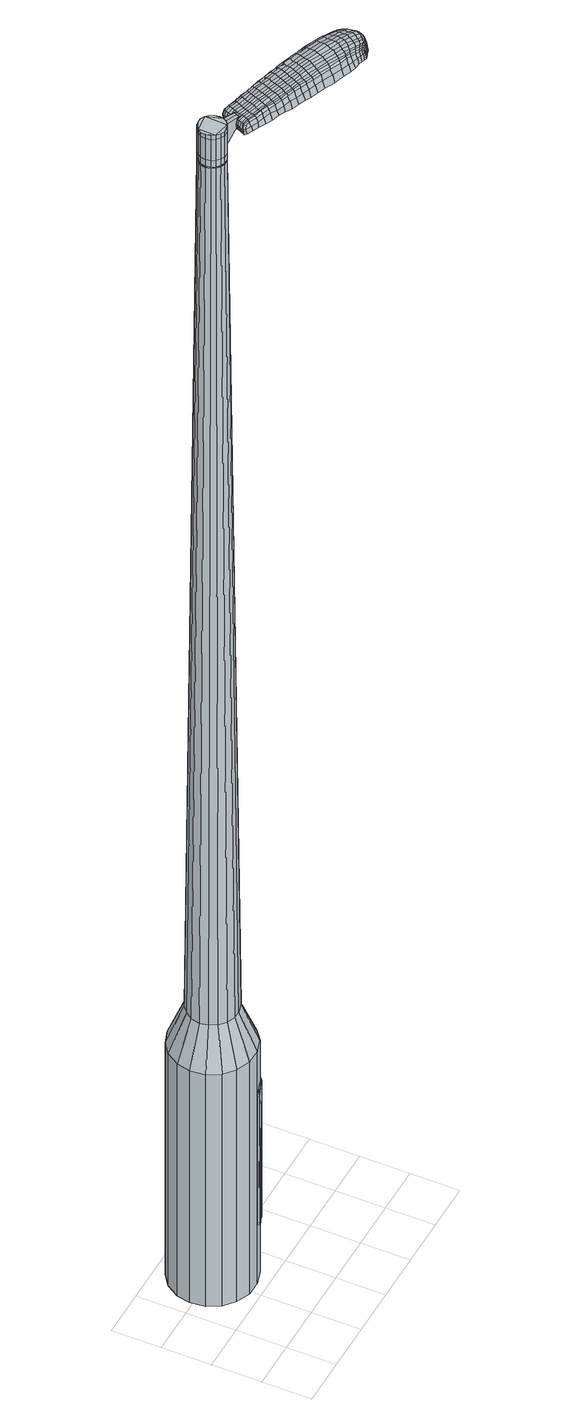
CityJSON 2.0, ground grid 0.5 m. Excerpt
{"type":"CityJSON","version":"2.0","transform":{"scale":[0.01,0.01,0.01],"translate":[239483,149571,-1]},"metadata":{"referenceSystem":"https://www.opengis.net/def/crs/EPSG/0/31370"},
"CityObjects":{
"object1":{"type":"GenericCityObject","attributes":{"cluster":902,"mean_distance_to_centroid":0.35,"new_centroid_x":239483.54,"new_centroid_y":149572.01,"mean_distance_to_camera":8.67,"H1":21.26,"H2":18.2,"Z_final":111.74,"cluster2":-1,"proj_x":239480.76,"proj_y":149578.98,"id_line":43032,"bearing_l":248.19,"distance":7.51,"orientation":"left","G_obj":338.19},"geometry":[{"type":"MultiSurface","lod":"2","boundaries":[[[0,1,2,3]],[[1,4,5,2]],[[4,6,7,5]],[[6,8,9,7]],[[8,10,11,9]],[[10,12,13,11]],[[12,14,15,13]],[[14,16,17,15]],[[16,18,19,17]],[[18,20,21,19]],[[20,22,23,21]],[[22,24,25,23]],[[24,26,27,25]],[[26,28,29,27]],[[28,30,31,29]],[[30,32,33,31]],[[32,34,35,33]],[[34,0,3,35]],[[36,37,38,39]],[[38,40,41,42]],[[41,43,42]],[[42,44,45,46]],[[45,47,46]],[[46,48,49,50]],[[49,51,50]],[[42,46,50,38]],[[50,52,39,38]],[[53,36,39]],[[2,5,7,35]],[[7,9,11,15]],[[11,13,15]],[[15,17,19,23]],[[19,21,23]],[[23,25,27,31]],[[27,29,31]],[[15,23,31,7]],[[31,33,35,7]],[[3,2,35]],[[1,0,54,55]],[[0,34,56,54]],[[34,32,57,56]],[[32,30,58,57]],[[30,28,59,58]],[[28,26,60,59]],[[26,24,61,60]],[[24,22,62,61]],[[22,20,63,62]],[[20,18,64,63]],[[18,16,65,64]],[[16,14,66,65]],[[14,12,67,66]],[[12,10,68,67]],[[10,8,69,68]],[[8,6,70,69]],[[6,4,71,70]],[[4,1,55,71]],[[55,54,72,73]],[[54,56,74,72]],[[56,57,75,74]],[[57,58,76,75]],[[58,59,77,76]],[[59,60,78,77]],[[60,61,79,78]],[[61,62,80,79]],[[62,63,81,80]],[[63,64,82,81]],[[64,65,83,82]],[[65,66,84,83]],[[66,67,85,84]],[[67,68,86,85]],[[68,69,87,86]],[[69,70,88,87]],[[70,71,89,88]],[[71,55,73,89]],[[72,90,91,92]],[[74,93,90,72]],[[75,94,93,74]],[[76,95,94,75]],[[96,97,95,76]],[[98,99,97,96]],[[100,101,99,98]],[[102,103,101,100]],[[104,105,103,102]],[[106,107,105,104]],[[108,109,107,106]],[[110,111,109,108]],[[112,113,111,110]],[[114,115,113,112]],[[116,117,115,114]],[[118,119,117,116]],[[89,120,119,118]],[[92,91,120,89]],[[121,122,123,124]],[[125,121,124,126]],[[127,125,126,128]],[[129,127,128,130]],[[131,129,130,132]],[[133,131,132,134]],[[135,133,134,136]],[[137,135,136,138]],[[139,137,138,140]],[[141,139,140,142]],[[143,141,142,144]],[[145,143,144,146]],[[147,145,146,148]],[[149,147,148,150]],[[151,149,150,152]],[[153,151,152,154]],[[73,72,92]],[[77,96,76]],[[77,78,98,96]],[[78,79,100,98]],[[79,80,102,100]],[[80,81,104,102]],[[81,82,106,104]],[[82,83,108,106]],[[83,84,110,108]],[[84,85,112,110]],[[85,86,114,112]],[[86,87,116,114]],[[87,88,118,116]],[[88,89,118]],[[73,92,89]],[[155,91,90]],[[155,120,91]],[[156,119,120]],[[156,157,117,119]],[[157,158,115,117]],[[158,159,113,115]],[[159,160,111,113]],[[160,161,109,111]],[[161,162,107,109]],[[162,163,105,107]],[[163,164,103,105]],[[164,165,101,103]],[[165,166,99,101]],[[166,167,97,99]],[[167,95,97]],[[39,52,153,168]],[[155,90,169,154]],[[53,39,168,122]],[[90,93,123,169]],[[36,53,122,121]],[[93,94,124,123]],[[37,36,121,125]],[[94,95,126,124]],[[38,37,125,127]],[[95,167,128,126]],[[40,38,127,129]],[[167,166,130,128]],[[41,40,129,131]],[[166,165,132,130]],[[43,41,131,133]],[[165,164,134,132]],[[42,43,133,135]],[[164,163,136,134]],[[44,42,135,137]],[[163,162,138,136]],[[45,44,137,139]],[[162,161,140,138]],[[47,45,139,141]],[[161,160,142,140]],[[46,47,141,143]],[[160,159,144,142]],[[48,46,143,145]],[[159,158,146,144]],[[49,48,145,147]],[[158,157,148,146]],[[51,49,147,149]],[[157,156,150,148]],[[50,51,149,151]],[[156,120,152,150]],[[52,50,151,153]],[[120,155,154,152]],[[153,154,170,171]],[[154,169,172,170]],[[169,123,173,172]],[[123,122,174,173]],[[122,168,175,174]],[[168,153,171,175]],[[176,177,178,179]],[[180,176,179,181]],[[176,180,182,183]],[[177,176,183,184]],[[185,186,187,188]],[[189,185,188,190]],[[185,189,191,192]],[[186,185,192,193]],[[194,195,196,197]],[[198,194,197,199]],[[194,198,200,201]],[[195,194,201,202]],[[203,204,205,206]],[[207,203,206,208]],[[203,207,209,210]],[[204,203,210,211]],[[212,213,214,215]],[[216,212,215,217]],[[212,216,218,219]],[[213,212,219,220]],[[221,222,223,224]],[[225,221,224,226]],[[221,225,227,228]],[[222,221,228,229]],[[230,231,232,233]],[[222,230,233,223]],[[230,222,229,234]],[[231,230,234,235]],[[236,237,238,239]],[[231,236,239,232]],[[236,231,235,240]],[[237,236,240,241]],[[242,180,181,243]],[[237,242,243,238]],[[242,237,241,244]],[[180,242,244,182]],[[245,246,247,248]],[[249,245,248,250]],[[245,249,251,252]],[[246,245,252,253]],[[254,255,256,257]],[[246,254,257,247]],[[254,246,253,258]],[[255,254,258,259]],[[260,261,262,263]],[[255,260,263,256]],[[260,255,259,264]],[[261,260,264,265]],[[266,267,268,269]],[[261,266,269,262]],[[266,261,265,270]],[[267,266,270,271]],[[272,177,184,273]],[[267,272,273,268]],[[272,267,271,274]],[[177,272,274,178]],[[275,276,277,278]],[[279,275,278,280]],[[275,279,281,282]],[[276,275,282,283]],[[284,285,286,287]],[[276,284,287,277]],[[284,276,283,288]],[[285,284,288,289]],[[290,291,292,293]],[[285,290,293,286]],[[290,285,289,294]],[[291,290,294,295]],[[296,189,190,297]],[[291,296,297,292]],[[296,291,295,298]],[[189,296,298,191]],[[299,300,301,302]],[[303,299,302,304]],[[299,303,305,306]],[[300,299,306,307]],[[308,309,310,311]],[[300,308,311,301]],[[308,300,307,312]],[[309,308,312,313]],[[314,315,316,317]],[[309,314,317,310]],[[314,309,313,318]],[[315,314,318,319]],[[320,321,322,323]],[[315,320,323,316]],[[320,315,319,324]],[[321,320,324,325]],[[326,186,193,327]],[[321,326,327,322]],[[326,321,325,328]],[[186,326,328,187]],[[329,215,214,330]],[[331,329,330,332]],[[329,331,333,334]],[[215,329,334,217]],[[335,331,332,336]],[[337,335,336,338]],[[335,337,339,340]],[[331,335,340,333]],[[341,337,338,342]],[[343,341,342,344]],[[341,343,345,346]],[[337,341,346,339]],[[347,343,344,348]],[[349,347,348,350]],[[347,349,351,352]],[[343,347,352,345]],[[353,349,350,354]],[[204,353,354,205]],[[353,204,211,355]],[[349,353,355,351]],[[356,357,202,201]],[[358,356,201,200]],[[356,358,359,360]],[[357,356,360,361]],[[362,363,361,360]],[[364,362,360,359]],[[362,364,365,366]],[[363,362,366,367]],[[368,369,367,366]],[[370,368,366,365]],[[368,370,371,372]],[[369,368,372,373]],[[374,375,373,372]],[[376,374,372,371]],[[374,376,209,207]],[[375,374,207,208]],[[377,378,379,380]],[[279,377,380,281]],[[377,279,280,381]],[[378,377,381,382]],[[383,198,199,384]],[[378,383,384,379]],[[383,378,382,385]],[[198,383,385,200]],[[386,387,388,389]],[[225,386,389,227]],[[386,225,226,390]],[[387,386,390,391]],[[392,393,394,395]],[[387,392,395,388]],[[392,387,391,396]],[[393,392,396,397]],[[398,195,202,399]],[[393,398,399,394]],[[398,393,397,400]],[[195,398,400,196]],[[401,402,403,404]],[[183,401,404,184]],[[401,183,182,405]],[[402,401,405,406]],[[407,408,409,410]],[[402,407,410,403]],[[407,402,406,411]],[[408,407,411,412]],[[413,206,205,414]],[[408,413,414,409]],[[413,408,412,415]],[[206,413,415,208]],[[416,417,418,419]],[[188,416,419,190]],[[416,188,187,420]],[[417,416,420,421]],[[422,210,209,423]],[[417,422,423,418]],[[422,417,421,424]],[[210,422,424,211]],[[425,426,427,428]],[[303,425,428,305]],[[425,303,304,429]],[[426,425,429,430]],[[431,216,217,432]],[[426,431,432,427]],[[431,426,430,433]],[[216,431,433,218]],[[434,435,436,437]],[[249,434,437,251]],[[434,249,250,438]],[[435,434,438,439]],[[440,441,442,443]],[[435,440,443,436]],[[440,435,439,444]],[[441,440,444,445]],[[446,213,220,447]],[[441,446,447,442]],[[446,441,445,448]],[[213,446,448,214]],[[449,450,439,438]],[[248,449,438,250]],[[449,248,247,451]],[[450,449,451,452]],[[453,454,445,444]],[[450,453,444,439]],[[453,450,452,455]],[[454,453,455,456]],[[457,330,214,448]],[[454,457,448,445]],[[457,454,456,458]],[[330,457,458,332]],[[459,460,461,462]],[[306,459,462,307]],[[459,306,305,428]],[[460,459,428,427]],[[463,334,333,464]],[[460,463,464,461]],[[463,460,427,432]],[[334,463,432,217]],[[465,466,452,451]],[[257,465,451,247]],[[465,257,256,467]],[[466,465,467,468]],[[469,470,456,455]],[[466,469,455,452]],[[469,466,468,471]],[[470,469,471,472]],[[473,336,332,458]],[[470,473,458,456]],[[473,470,472,474]],[[336,473,474,338]],[[475,476,477,478]],[[312,475,478,313]],[[475,312,307,462]],[[476,475,462,461]],[[479,340,339,480]],[[476,479,480,477]],[[479,476,461,464]],[[340,479,464,333]],[[481,482,468,467]],[[263,481,467,256]],[[481,263,262,483]],[[482,481,483,484]],[[485,486,472,471]],[[482,485,471,468]],[[485,482,484,487]],[[486,485,487,488]],[[489,342,338,474]],[[486,489,474,472]],[[489,486,488,490]],[[342,489,490,344]],[[491,492,493,494]],[[318,491,494,319]],[[491,318,313,478]],[[492,491,478,477]],[[495,346,345,496]],[[492,495,496,493]],[[495,492,477,480]],[[346,495,480,339]],[[497,498,484,483]],[[269,497,483,262]],[[497,269,268,499]],[[498,497,499,500]],[[501,502,488,487]],[[498,501,487,484]],[[501,498,500,503]],[[502,501,503,504]],[[505,348,344,490]],[[502,505,490,488]],[[505,502,504,506]],[[348,505,506,350]],[[507,508,509,510]],[[324,507,510,325]],[[507,324,319,494]],[[508,507,494,493]],[[511,352,351,512]],[[508,511,512,509]],[[511,508,493,496]],[[352,511,496,345]],[[513,514,500,499]],[[273,513,499,268]],[[513,273,184,404]],[[514,513,404,403]],[[515,516,504,503]],[[514,515,503,500]],[[515,514,403,410]],[[516,515,410,409]],[[517,354,350,506]],[[516,517,506,504]],[[517,516,409,414]],[[354,517,414,205]],[[518,519,421,420]],[[328,518,420,187]],[[518,328,325,510]],[[519,518,510,509]],[[520,355,211,424]],[[519,520,424,421]],[[520,519,509,512]],[[355,520,512,351]],[[521,522,382,381]],[[278,521,381,280]],[[521,278,277,523]],[[522,521,523,524]],[[525,358,200,385]],[[522,525,385,382]],[[525,522,524,526]],[[358,525,526,359]],[[527,528,529,530]],[[228,527,530,229]],[[527,228,227,389]],[[528,527,389,388]],[[531,532,533,534]],[[528,531,534,529]],[[531,528,388,395]],[[532,531,395,394]],[[535,357,361,536]],[[532,535,536,533]],[[535,532,394,399]],[[357,535,399,202]],[[537,538,524,523]],[[287,537,523,277]],[[537,287,286,539]],[[538,537,539,540]],[[541,364,359,526]],[[538,541,526,524]],[[541,538,540,542]],[[364,541,542,365]],[[543,544,545,546]],[[234,543,546,235]],[[543,234,229,530]],[[544,543,530,529]],[[547,548,549,550]],[[544,547,550,545]],[[547,544,529,534]],[[548,547,534,533]],[[551,363,367,552]],[[548,551,552,549]],[[551,548,533,536]],[[363,551,536,361]],[[553,554,540,539]],[[293,553,539,286]],[[553,293,292,555]],[[554,553,555,556]],[[557,370,365,542]],[[554,557,542,540]],[[557,554,556,558]],[[370,557,558,371]],[[559,560,561,562]],[[240,559,562,241]],[[559,240,235,546]],[[560,559,546,545]],[[563,564,565,566]],[[560,563,566,561]],[[563,560,545,550]],[[564,563,550,549]],[[567,369,373,568]],[[564,567,568,565]],[[567,564,549,552]],[[369,567,552,367]],[[569,570,556,555]],[[297,569,555,292]],[[569,297,190,419]],[[570,569,419,418]],[[571,376,371,558]],[[570,571,558,556]],[[571,570,418,423]],[[376,571,423,209]],[[572,573,406,405]],[[244,572,405,182]],[[572,244,241,562]],[[573,572,562,561]],[[574,575,412,411]],[[573,574,411,406]],[[574,573,561,566]],[[575,574,566,565]],[[576,375,208,415]],[[575,576,415,412]],[[576,575,565,568]],[[375,576,568,373]],[[577,578,579,580]],[[580,579,581,582]],[[583,581,579,584]],[[584,579,578,585]],[[586,587,588,589]],[[589,588,590,591]],[[592,590,588,593]],[[593,588,587,594]],[[595,596,597,598]],[[598,597,599,600]],[[601,599,597,602]],[[602,597,596,603]],[[604,605,606,607]],[[607,606,608,609]],[[610,608,606,611]],[[611,606,605,612]],[[613,614,615,616]],[[616,615,617,618]],[[619,617,615,620]],[[620,615,614,621]],[[622,623,624,625]],[[625,624,626,627]],[[628,626,624,629]],[[629,624,623,630]],[[631,632,633,634]],[[634,633,623,622]],[[630,623,633,635]],[[635,633,632,636]],[[637,638,639,640]],[[640,639,632,631]],[[636,632,639,641]],[[641,639,638,642]],[[582,581,643,644]],[[644,643,638,637]],[[642,638,643,645]],[[645,643,581,583]],[[646,647,648,649]],[[649,648,650,651]],[[652,650,648,653]],[[653,648,647,654]],[[655,656,657,658]],[[658,657,647,646]],[[654,647,657,659]],[[659,657,656,660]],[[661,662,663,664]],[[664,663,656,655]],[[660,656,663,665]],[[665,663,662,666]],[[667,668,669,670]],[[670,669,662,661]],[[666,662,669,671]],[[671,669,668,672]],[[585,578,673,674]],[[674,673,668,667]],[[672,668,673,675]],[[675,673,578,577]],[[676,677,678,679]],[[679,678,680,681]],[[682,680,678,683]],[[683,678,677,684]],[[685,686,687,688]],[[688,687,677,676]],[[684,677,687,689]],[[689,687,686,690]],[[691,692,693,694]],[[694,693,686,685]],[[690,686,693,695]],[[695,693,692,696]],[[591,590,697,698]],[[698,697,692,691]],[[696,692,697,699]],[[699,697,590,592]],[[700,701,702,703]],[[703,702,704,705]],[[706,704,702,707]],[[707,702,701,708]],[[709,710,711,712]],[[712,711,701,700]],[[708,701,711,713]],[[713,711,710,714]],[[715,716,717,718]],[[718,717,710,709]],[[714,710,717,719]],[[719,717,716,720]],[[721,722,723,724]],[[724,723,716,715]],[[720,716,723,725]],[[725,723,722,726]],[[594,587,727,728]],[[728,727,722,721]],[[726,722,727,729]],[[729,727,587,586]],[[613,616,730,731]],[[731,730,732,733]],[[734,732,730,174]],[[174,730,616,618]],[[733,732,735,736]],[[736,735,737,738]],[[739,737,735,740]],[[740,735,732,734]],[[738,737,741,742]],[[742,741,743,744]],[[745,743,741,746]],[[746,741,737,739]],[[744,743,747,748]],[[748,747,749,750]],[[751,749,747,752]],[[752,747,743,745]],[[750,749,753,754]],[[754,753,605,604]],[[612,605,753,755]],[[755,753,749,751]],[[603,756,757,602]],[[602,757,758,601]],[[759,758,757,760]],[[760,757,756,761]],[[761,762,763,760]],[[760,763,764,759]],[[765,764,763,766]],[[766,763,762,767]],[[767,768,769,766]],[[766,769,770,765]],[[771,770,769,772]],[[772,769,768,773]],[[773,774,775,772]],[[772,775,776,771]],[[610,776,775,608]],[[608,775,774,609]],[[777,778,779,780]],[[780,779,680,682]],[[681,680,779,781]],[[781,779,778,782]],[[600,599,783,784]],[[784,783,778,777]],[[782,778,783,785]],[[785,783,599,601]],[[786,787,788,789]],[[789,788,626,628]],[[627,626,788,790]],[[790,788,787,791]],[[792,793,794,795]],[[795,794,787,786]],[[791,787,794,796]],[[796,794,793,797]],[[603,596,798,799]],[[799,798,793,792]],[[797,793,798,800]],[[800,798,596,595]],[[801,802,803,804]],[[804,803,584,585]],[[583,584,803,805]],[[805,803,802,806]],[[807,808,809,810]],[[810,809,802,801]],[[806,802,809,811]],[[811,809,808,812]],[[604,607,813,814]],[[814,813,808,807]],[[812,808,813,815]],[[815,813,607,609]],[[816,817,818,819]],[[819,818,589,591]],[[586,589,818,820]],[[820,818,817,821]],[[610,611,822,823]],[[823,822,817,816]],[[821,817,822,824]],[[824,822,611,612]],[[825,826,827,828]],[[828,827,704,706]],[[705,704,827,829]],[[829,827,826,830]],[[618,617,831,832]],[[832,831,826,825]],[[830,826,831,833]],[[833,831,617,619]],[[834,835,836,837]],[[837,836,650,652]],[[651,650,836,838]],[[838,836,835,839]],[[840,841,842,843]],[[843,842,835,834]],[[839,835,842,844]],[[844,842,841,845]],[[621,614,846,847]],[[847,846,841,840]],[[845,841,846,848]],[[848,846,614,613]],[[839,849,850,838]],[[838,850,649,651]],[[646,649,850,851]],[[850,849,851]],[[845,852,853,844]],[[844,853,849,839]],[[851,849,853,854]],[[854,853,852,855]],[[613,731,856,848]],[[848,856,852,845]],[[855,852,856,857]],[[857,856,731,733]],[[858,859,860,861]],[[861,860,707,708]],[[706,707,860,828]],[[828,860,859,825]],[[734,174,862,863]],[[863,862,859,858]],[[825,859,862,832]],[[832,862,174,618]],[[851,864,658,646]],[[655,658,864,865]],[[865,864,866]],[[855,867,868,854]],[[854,868,864,851]],[[866,864,868,869]],[[869,868,867,870]],[[733,736,871,857]],[[857,871,867,855]],[[870,867,871,872]],[[872,871,736,738]],[[873,874,875,876]],[[876,875,713,714]],[[708,713,875,861]],[[861,875,874,858]],[[739,740,877,878]],[[878,877,874,873]],[[858,874,877,863]],[[863,877,740,734]],[[866,879,880,865]],[[865,880,664,655]],[[661,664,880,881]],[[881,880,879,882]],[[870,883,884,869]],[[869,884,879,866]],[[882,879,884,885]],[[885,884,883,886]],[[738,742,887,872]],[[872,887,883,870]],[[886,883,887,888]],[[888,887,742,744]],[[889,890,891,892]],[[892,891,719,720]],[[714,719,891,876]],[[876,891,890,873]],[[745,746,893,894]],[[894,893,890,889]],[[873,890,893,878]],[[878,893,746,739]],[[882,895,896,881]],[[881,896,670,661]],[[667,670,896,897]],[[897,896,895,898]],[[886,899,900,885]],[[885,900,895,882]],[[898,895,900,901]],[[901,900,899,902]],[[744,748,903,888]],[[888,903,899,886]],[[902,899,903,904]],[[904,903,748,750]],[[905,906,907,908]],[[908,907,725,726]],[[720,725,907,892]],[[892,907,906,889]],[[751,752,909,910]],[[910,909,906,905]],[[889,906,909,894]],[[894,909,752,745]],[[898,911,912,897]],[[897,912,674,667]],[[585,674,912,804]],[[804,912,911,801]],[[902,913,914,901]],[[901,914,911,898]],[[801,911,914,810]],[[810,914,913,807]],[[750,754,915,904]],[[904,915,913,902]],[[807,913,915,814]],[[814,915,754,604]],[[821,916,917,820]],[[820,917,729,586]],[[726,729,917,908]],[[908,917,916,905]],[[612,755,918,824]],[[824,918,916,821]],[[905,916,918,910]],[[910,918,755,751]],[[782,919,920,781]],[[781,920,679,681]],[[676,679,920,921]],[[921,920,919,922]],[[601,758,923,785]],[[785,923,919,782]],[[922,919,923,924]],[[924,923,758,759]],[[925,926,927,928]],[[928,927,629,630]],[[628,629,927,789]],[[789,927,926,786]],[[929,930,931,932]],[[932,931,926,925]],[[786,926,931,795]],[[795,931,930,792]],[[761,756,933,934]],[[934,933,930,929]],[[792,930,933,799]],[[799,933,756,603]],[[922,935,936,921]],[[921,936,688,676]],[[685,688,936,937]],[[937,936,935,938]],[[759,764,939,924]],[[924,939,935,922]],[[938,935,939,940]],[[940,939,764,765]],[[941,942,943,944]],[[944,943,635,636]],[[630,635,943,928]],[[928,943,942,925]],[[945,946,947,948]],[[948,947,942,941]],[[925,942,947,932]],[[932,947,946,929]],[[767,762,949,950]],[[950,949,946,945]],[[929,946,949,934]],[[934,949,762,761]],[[938,951,952,937]],[[937,952,694,685]],[[691,694,952,953]],[[953,952,951,954]],[[765,770,955,940]],[[940,955,951,938]],[[954,951,955,956]],[[956,955,770,771]],[[957,958,959,960]],[[960,959,641,642]],[[636,641,959,944]],[[944,959,958,941]],[[961,962,963,964]],[[964,963,958,957]],[[941,958,963,948]],[[948,963,962,945]],[[773,768,965,966]],[[966,965,962,961]],[[945,962,965,950]],[[950,965,768,767]],[[954,967,968,953]],[[953,968,698,691]],[[591,698,968,819]],[[819,968,967,816]],[[771,776,969,956]],[[956,969,967,954]],[[816,967,969,823]],[[823,969,776,610]],[[806,970,805]],[[805,970,645,583]],[[642,645,970,960]],[[960,970,957]],[[812,971,972,811]],[[811,972,970,806]],[[957,970,972,964]],[[964,972,971,961]],[[609,774,973,815]],[[815,973,971,812]],[[961,971,973,966]],[[966,973,774,773]],[[577,580,179,178]],[[580,582,181,179]],[[592,593,192,191]],[[593,594,193,192]],[[595,598,197,196]],[[598,600,199,197]],[[619,620,219,218]],[[620,621,220,219]],[[622,625,224,223]],[[625,627,226,224]],[[631,634,233,232]],[[634,622,223,233]],[[637,640,239,238]],[[640,631,232,239]],[[582,644,243,181]],[[644,637,238,243]],[[652,653,252,251]],[[653,654,253,252]],[[654,659,258,253]],[[659,660,259,258]],[[660,665,264,259]],[[665,666,265,264]],[[666,671,270,265]],[[671,672,271,270]],[[672,675,274,271]],[[675,577,178,274]],[[682,683,282,281]],[[683,684,283,282]],[[684,689,288,283]],[[689,690,289,288]],[[690,695,294,289]],[[695,696,295,294]],[[696,699,298,295]],[[699,592,191,298]],[[700,703,302,301]],[[703,705,304,302]],[[709,712,311,310]],[[712,700,301,311]],[[715,718,317,316]],[[718,709,310,317]],[[721,724,323,322]],[[724,715,316,323]],[[594,728,327,193]],[[728,721,322,327]],[[777,780,380,379]],[[780,682,281,380]],[[600,784,384,199]],[[784,777,379,384]],[[627,790,390,226]],[[790,791,391,390]],[[791,796,396,391]],[[796,797,397,396]],[[797,800,400,397]],[[800,595,196,400]],[[705,829,429,304]],[[829,830,430,429]],[[830,833,433,430]],[[833,619,218,433]],[[834,837,437,436]],[[837,652,251,437]],[[840,843,443,442]],[[843,834,436,443]],[[621,847,447,220]],[[847,840,442,447]],[[974,975,976,977]],[[978,979,977,976]],[[980,981,982,983]],[[984,985,986,987]],[[975,988,989,976]],[[990,978,976,989]],[[991,980,983,992]],[[993,994,985,984]],[[988,995,996,989]],[[996,997,990,989]],[[998,991,992,999]],[[1000,994,993,1001]],[[995,1002,1003,996]],[[1003,1004,997,996]],[[1005,998,999,1006]],[[1007,1000,1001,1008]],[[1009,1010,1011,1012]],[[1013,1014,1010,1009]],[[1013,1015,1016,1014]],[[1015,1017,1018,1016]],[[1019,1020,1021,1022]],[[1023,1024,1020,1019]],[[1025,1026,1024,1023]],[[1027,1028,1026,1025]],[[1022,1011,1010,1019]],[[1019,1010,1014,1023]],[[1014,1016,1025,1023]],[[1016,1018,1027,1025]],[[983,982,979,978]],[[992,983,978,990]],[[997,999,992,990]],[[1004,1006,999,997]],[[984,987,981,980]],[[993,984,980,991]],[[1001,993,991,998]],[[1008,1001,998,1005]],[[985,1009,1012,986]],[[994,1013,1009,985]],[[1015,1013,994,1000]],[[1017,1015,1000,1007]],[[1029,1030,1031,1032]],[[1031,1033,1034,1035]],[[1031,1035,1036,1037]],[[1031,1037,1032]],[[1038,1029,1032,1039]],[[1040,1039,1032,1041]],[[1042,1041,1032]],[[1043,1031,1030,1044]],[[1045,1043,1044,1046]],[[1047,1045,1046,1048]],[[1049,1047,1048,1050]],[[1051,1049,1050,1052]],[[1052,1053,1054,1055]],[[1052,1055,1056,1057]],[[1052,1057,1058,1059]],[[1058,1060,1061,1062]],[[1058,1062,1063,1064]],[[1058,1064,1059]],[[1052,1059,1051]],[[1065,1066,1030,1029]],[[1067,1068,1033,1031]],[[1069,1070,1042,1032]],[[1066,1071,1044,1030]],[[1072,1067,1031,1043]],[[1071,1073,1046,1044]],[[1074,1072,1043,1045]],[[1073,1075,1048,1046]],[[1076,1074,1045,1047]],[[1075,1077,1050,1048]],[[1078,1076,1047,1049]],[[1077,1079,1052,1050]],[[1080,1078,1049,1051]],[[1079,1081,1053,1052]],[[1082,1083,1060,1058]],[[1084,1080,1051,1059]],[[1054,1053,1081,1085]],[[1055,1054,1085,1086]],[[1056,1055,1086,1087]],[[1057,1056,1087,1088]],[[1058,1057,1088,1082]],[[1089,1065,1029,1038]],[[1090,1089,1038,1039]],[[1091,1090,1039,1040]],[[1092,1091,1040,1041]],[[1070,1092,1041,1042]],[[1034,1033,1068,1093]],[[1061,1060,1083,1094]],[[1035,1034,1093,1095]],[[1036,1035,1095,1096]],[[1037,1036,1096,1097]],[[1032,1037,1097,1069]],[[1062,1061,1094,1098]],[[1063,1062,1098,1099]],[[1064,1063,1099,1100]],[[1059,1064,1100,1084]]]}]}
},
"vertices":[
[96,86,384],[88,73,384],[88,73,96],[96,86,96],[77,64,384],[77,64,96],[63,60,384],[63,60,96],[48,60,384],[48,60,96],[34,66,384],[34,66,96],[23,75,384],[23,75,96],[16,88,384],[16,88,96],[14,103,384],[14,103,96],[17,117,384],[17,117,96],[25,130,384],[25,130,96],[37,139,384],[37,139,96],[51,144,384],[51,144,96],[65,143,384],[65,143,96],[79,138,384],[79,138,96],[90,128,384],[90,128,96],[97,115,384],[97,115,96],[99,100,384],[99,100,96],[69,106,1524],[67,110,1524],[64,113,1524],[69,97,1524],[59,115,1524],[55,115,1524],[47,111,1524],[50,114,1524],[44,107,1524],[43,102,1524],[46,93,1524],[44,97,1524],[50,90,1524],[54,88,1524],[63,90,1524],[59,88,1524],[67,93,1524],[70,101,1524],[80,92,429],[75,85,429],[82,101,429],[81,110,429],[76,117,429],[70,123,429],[62,126,429],[53,127,429],[45,124,429],[38,118,429],[33,111,429],[31,102,429],[33,94,429],[37,86,429],[43,80,429],[52,77,429],[60,77,429],[69,79,429],[69,97,1483],[67,93,1483],[70,101,1483],[69,106,1483],[67,110,1483],[64,113,1483],[59,115,1483],[55,115,1483],[50,114,1483],[47,111,1483],[44,107,1483],[43,102,1483],[44,97,1483],[46,93,1483],[50,90,1483],[54,88,1483],[59,88,1483],[63,90,1483],[69,97,1485],[66,93,1485],[66,93,1483],[70,101,1485],[69,106,1485],[67,110,1485],[63,113,1483],[63,113,1485],[59,114,1483],[59,114,1485],[55,114,1483],[55,114,1485],[51,113,1483],[51,113,1485],[47,110,1483],[47,110,1485],[45,106,1483],[45,106,1485],[44,102,1483],[44,102,1485],[44,98,1483],[44,98,1485],[47,94,1483],[47,94,1485],[50,91,1483],[50,91,1485],[54,89,1483],[54,89,1485],[58,89,1483],[58,89,1485],[63,90,1485],[69,106,1519],[70,101,1519],[70,101,1493],[69,106,1493],[67,110,1519],[67,110,1493],[64,113,1519],[64,113,1493],[59,115,1519],[59,115,1493],[55,115,1519],[55,115,1493],[50,114,1519],[50,114,1493],[47,111,1519],[47,111,1493],[44,107,1519],[44,107,1493],[43,102,1519],[43,102,1493],[44,97,1519],[44,97,1493],[46,93,1519],[46,93,1493],[50,90,1519],[50,90,1493],[54,88,1519],[54,88,1493],[59,88,1519],[59,88,1493],[63,90,1519],[63,90,1493],[67,93,1519],[67,93,1493],[67,93,1485],[59,88,1485],[54,88,1485],[50,90,1485],[46,93,1485],[44,97,1485],[43,102,1485],[44,107,1485],[47,111,1485],[50,114,1485],[55,115,1485],[59,115,1485],[64,113,1485],[69,97,1519],[69,97,1493],[85,87,1513],[85,87,1518],[86,90,1513],[88,93,1513],[88,93,1518],[86,90,1518],[148,44,1519],[142,47,1518],[142,45,1509],[149,42,1510],[156,41,1519],[157,39,1510],[156,42,1526],[148,46,1525],[141,49,1525],[163,80,1519],[156,82,1518],[154,81,1525],[161,79,1525],[171,77,1519],[169,76,1526],[172,78,1510],[164,81,1510],[158,83,1509],[224,36,1519],[223,33,1519],[224,32,1513],[225,36,1513],[225,40,1519],[226,40,1513],[223,41,1524],[223,37,1524],[221,33,1524],[155,64,1530],[149,66,1529],[147,63,1529],[154,61,1530],[164,60,1531],[163,57,1531],[165,64,1530],[157,67,1530],[150,70,1529],[80,93,1512],[79,91,1512],[80,91,1517],[81,93,1517],[81,96,1512],[83,96,1517],[82,96,1506],[81,93,1506],[80,91,1506],[203,23,1519],[200,24,1519],[201,23,1512],[204,22,1512],[206,23,1518],[206,21,1512],[206,24,1522],[204,25,1523],[200,25,1524],[196,25,1519],[190,27,1519],[191,25,1512],[196,24,1512],[196,27,1524],[190,29,1525],[185,29,1519],[177,32,1519],[178,30,1511],[185,27,1511],[185,31,1526],[177,33,1526],[167,36,1519],[167,34,1510],[166,38,1526],[81,75,1513],[88,72,1513],[88,73,1518],[81,77,1517],[76,78,1512],[77,78,1516],[77,77,1506],[82,74,1507],[88,71,1507],[95,69,1514],[102,66,1515],[101,67,1520],[95,70,1519],[95,67,1507],[102,64,1507],[108,62,1515],[115,59,1516],[115,61,1522],[108,64,1521],[109,61,1508],[116,58,1508],[122,56,1517],[128,53,1517],[128,55,1524],[121,58,1523],[122,54,1508],[129,51,1509],[135,50,1518],[135,52,1524],[136,48,1509],[218,56,1519],[215,58,1519],[214,57,1524],[217,55,1523],[220,55,1518],[219,54,1522],[221,56,1512],[219,57,1512],[216,59,1512],[210,60,1519],[205,63,1519],[204,62,1525],[209,59,1524],[212,61,1512],[207,64,1512],[200,65,1519],[192,68,1519],[191,67,1526],[199,64,1526],[201,66,1511],[194,69,1511],[182,73,1519],[180,71,1526],[183,73,1510],[93,103,1513],[100,101,1513],[101,102,1507],[94,104,1507],[87,105,1512],[88,105,1506],[88,104,1516],[92,103,1517],[99,100,1518],[107,99,1514],[114,96,1515],[115,97,1507],[108,99,1507],[106,98,1519],[113,95,1520],[121,94,1515],[128,92,1516],[130,92,1508],[123,95,1508],[120,93,1521],[127,91,1522],[135,89,1517],[142,87,1517],[144,88,1509],[137,90,1508],[134,88,1523],[141,86,1524],[149,84,1518],[151,85,1509],[148,83,1524],[86,91,1519],[85,89,1519],[93,88,1520],[92,86,1520],[94,91,1520],[88,94,1519],[100,85,1522],[99,83,1522],[107,83,1523],[106,80,1523],[108,86,1523],[101,88,1521],[114,80,1524],[113,77,1524],[121,77,1525],[120,75,1525],[122,80,1525],[115,83,1524],[128,74,1526],[127,72,1526],[135,72,1527],[134,69,1527],[136,75,1527],[129,78,1526],[142,69,1528],[140,66,1528],[143,72,1528],[220,38,1527],[218,34,1527],[220,42,1526],[216,44,1527],[216,40,1528],[214,36,1528],[210,42,1529],[208,39,1529],[211,46,1528],[204,49,1530],[203,45,1530],[202,41,1530],[196,47,1531],[195,44,1531],[197,51,1530],[189,55,1531],[188,51,1531],[186,47,1531],[176,56,1531],[174,52,1531],[177,59,1531],[221,53,1518],[222,50,1519],[224,51,1513],[222,54,1513],[220,53,1523],[221,50,1523],[224,45,1519],[225,46,1513],[222,46,1524],[208,23,1518],[211,24,1518],[210,25,1523],[207,24,1523],[209,22,1513],[211,23,1513],[214,25,1519],[218,27,1519],[216,28,1524],[213,26,1523],[215,24,1513],[219,27,1513],[221,30,1519],[219,30,1524],[221,29,1513],[148,47,1528],[149,49,1528],[142,52,1528],[142,50,1527],[156,44,1528],[157,46,1529],[150,52,1529],[151,55,1530],[145,57,1529],[143,55,1528],[158,48,1529],[160,51,1530],[153,58,1530],[146,60,1529],[161,54,1531],[160,77,1528],[160,75,1529],[168,72,1529],[169,74,1528],[154,80,1527],[153,78,1528],[158,71,1529],[167,68,1530],[151,74,1528],[85,105,1512],[84,103,1512],[85,102,1517],[86,104,1517],[86,105,1506],[85,103,1506],[83,100,1512],[84,99,1517],[84,100,1506],[75,80,1512],[75,81,1512],[76,80,1506],[75,79,1506],[76,80,1517],[77,81,1517],[76,84,1512],[77,86,1512],[78,85,1506],[77,83,1506],[78,83,1517],[79,86,1517],[78,88,1512],[79,88,1506],[80,88,1517],[81,78,1519],[82,79,1519],[88,75,1520],[89,76,1520],[83,81,1519],[84,84,1519],[89,78,1520],[90,81,1520],[85,86,1519],[91,83,1520],[91,102,1519],[90,100,1519],[97,97,1520],[98,99,1520],[89,97,1519],[96,94,1520],[95,72,1521],[95,73,1521],[102,69,1522],[102,70,1522],[96,75,1521],[97,78,1521],[103,72,1522],[104,75,1523],[98,80,1522],[105,78,1523],[105,97,1521],[104,95,1521],[111,92,1522],[112,94,1522],[103,92,1521],[110,89,1522],[108,65,1523],[109,67,1523],[115,62,1524],[116,64,1524],[110,69,1523],[111,72,1524],[117,66,1525],[118,69,1525],[112,75,1524],[119,72,1525],[119,92,1523],[118,90,1523],[125,87,1524],[126,89,1524],[117,87,1524],[124,84,1525],[122,59,1525],[122,61,1525],[128,56,1526],[129,58,1526],[123,63,1526],[125,66,1526],[130,60,1527],[131,63,1527],[126,69,1526],[132,66,1527],[133,87,1525],[132,85,1525],[139,82,1526],[140,84,1526],[131,81,1526],[138,79,1527],[135,53,1527],[136,55,1527],[137,58,1527],[138,60,1528],[139,63,1528],[147,82,1527],[146,80,1527],[145,76,1528],[217,54,1525],[219,51,1525],[214,55,1526],[215,53,1526],[220,47,1526],[216,48,1527],[205,25,1525],[208,26,1525],[204,27,1526],[202,26,1525],[211,27,1525],[214,29,1526],[210,30,1527],[207,28,1526],[216,31,1526],[212,33,1527],[210,58,1526],[210,55,1527],[204,60,1527],[204,58,1528],[211,51,1528],[204,53,1529],[197,28,1526],[199,29,1527],[193,31,1528],[191,30,1527],[202,30,1527],[204,33,1528],[198,35,1529],[195,33,1528],[206,35,1528],[200,38,1530],[198,63,1528],[198,60,1529],[191,66,1528],[191,63,1529],[198,56,1529],[190,59,1530],[185,32,1528],[187,33,1528],[179,36,1529],[178,35,1528],[189,35,1529],[191,38,1530],[183,41,1530],[181,38,1530],[193,41,1530],[185,44,1531],[180,70,1529],[179,68,1529],[178,64,1530],[167,39,1528],[168,41,1529],[170,43,1530],[171,46,1530],[173,49,1531],[143,47,1509],[142,49,1518],[149,46,1518],[149,44,1509],[157,42,1519],[157,41,1510],[156,44,1525],[149,48,1525],[142,50,1525],[154,79,1525],[155,80,1518],[162,78,1518],[161,77,1525],[170,75,1519],[169,74,1525],[172,76,1510],[164,79,1509],[157,81,1509],[222,33,1513],[221,34,1519],[222,37,1519],[223,37,1513],[222,40,1519],[223,40,1513],[221,41,1524],[221,37,1524],[219,34,1524],[148,63,1528],[149,66,1528],[156,63,1529],[154,61,1529],[164,60,1529],[163,57,1529],[165,63,1529],[157,67,1529],[150,69,1528],[82,90,1516],[81,90,1512],[82,93,1512],[83,92,1516],[84,95,1512],[84,95,1516],[84,95,1506],[83,92,1506],[82,90,1506],[201,24,1512],[201,26,1519],[204,25,1518],[204,24,1512],[206,25,1518],[206,23,1512],[206,26,1522],[204,27,1523],[201,27,1523],[191,27,1512],[191,29,1519],[196,27,1519],[197,26,1512],[196,29,1524],[191,30,1525],[179,32,1511],[178,34,1519],[185,31,1519],[186,29,1511],[185,32,1525],[178,35,1526],[167,38,1519],[168,36,1510],[167,40,1526],[89,75,1518],[89,74,1513],[82,77,1513],[82,78,1517],[78,79,1512],[79,80,1515],[78,78,1506],[83,76,1506],[89,72,1507],[102,69,1520],[102,67,1514],[96,71,1514],[95,72,1519],[96,69,1507],[103,66,1507],[116,63,1522],[116,61,1516],[109,64,1515],[109,66,1521],[110,63,1508],[117,59,1508],[129,56,1523],[129,55,1517],[123,58,1516],[122,60,1522],[123,56,1508],[130,53,1508],[136,52,1517],[136,53,1524],[136,50,1509],[213,55,1523],[214,56,1519],[216,55,1518],[216,54,1523],[218,53,1518],[217,53,1522],[219,54,1512],[218,55,1512],[215,57,1512],[203,60,1525],[204,61,1519],[209,58,1519],[208,57,1524],[211,59,1512],[206,62,1512],[190,65,1526],[192,66,1519],[199,63,1519],[198,62,1525],[201,64,1511],[193,67,1511],[181,71,1519],[180,70,1526],[183,72,1510],[100,100,1507],[99,99,1513],[92,102,1513],[93,102,1506],[87,103,1512],[88,103,1506],[88,102,1515],[91,101,1517],[98,98,1518],[115,95,1507],[113,94,1514],[106,97,1514],[108,98,1507],[105,96,1519],[112,94,1520],[129,91,1508],[128,90,1516],[121,92,1515],[122,93,1508],[119,91,1521],[126,89,1522],[143,86,1508],[142,85,1517],[135,87,1516],[136,88,1508],[133,86,1522],[140,84,1523],[148,83,1517],[150,84,1509],[147,82,1524],[87,91,1518],[86,88,1518],[94,88,1519],[93,86,1519],[95,91,1519],[101,85,1520],[100,83,1520],[108,82,1521],[107,80,1521],[109,85,1521],[102,88,1520],[115,80,1523],[114,77,1523],[122,77,1524],[120,74,1524],[123,80,1524],[116,83,1523],[128,74,1525],[127,72,1525],[135,72,1526],[134,69,1526],[136,75,1526],[130,77,1525],[142,69,1527],[141,66,1527],[143,72,1527],[217,35,1526],[219,38,1526],[219,42,1525],[216,43,1526],[215,40,1526],[214,37,1526],[208,39,1528],[209,42,1528],[210,46,1527],[203,48,1528],[202,45,1529],[201,42,1529],[195,44,1530],[196,47,1530],[197,51,1529],[189,54,1530],[188,51,1530],[186,48,1530],[175,52,1530],[176,55,1530],[177,59,1530],[221,50,1513],[220,50,1518],[219,52,1518],[220,53,1512],[218,52,1523],[219,50,1523],[222,45,1519],[223,45,1513],[220,45,1523],[209,27,1523],[210,26,1518],[208,25,1518],[207,26,1523],[208,24,1512],[210,25,1512],[215,29,1523],[216,29,1519],[213,27,1519],[212,28,1523],[214,26,1513],[217,28,1513],[219,31,1519],[218,32,1524],[220,31,1513],[143,52,1527],[149,50,1527],[149,49,1527],[142,51,1526],[157,45,1527],[157,46,1528],[145,58,1528],[152,55,1528],[151,52,1528],[144,55,1527],[159,49,1528],[160,51,1529],[153,58,1529],[147,60,1528],[161,54,1529],[168,71,1528],[160,74,1527],[160,76,1527],[168,73,1527],[153,78,1526],[153,77,1527],[158,71,1528],[167,68,1528],[152,73,1527],[87,101,1516],[86,102,1512],[86,103,1512],[87,102,1516],[87,103,1506],[87,102,1506],[85,99,1512],[86,98,1516],[86,99,1506],[78,79,1506],[78,81,1512],[77,80,1512],[77,79,1506],[78,80,1516],[79,81,1516],[80,84,1506],[79,85,1512],[78,83,1512],[79,82,1506],[79,83,1516],[80,85,1516],[80,88,1512],[81,87,1506],[81,88,1516],[83,79,1518],[82,79,1518],[89,76,1519],[84,84,1518],[84,81,1518],[90,78,1519],[91,81,1519],[85,86,1518],[92,83,1519],[98,97,1519],[91,99,1518],[91,100,1518],[98,98,1519],[90,96,1518],[96,94,1519],[96,73,1520],[102,69,1521],[103,70,1521],[98,78,1520],[97,75,1520],[104,72,1521],[105,75,1521],[99,80,1520],[106,77,1521],[112,92,1521],[105,94,1520],[105,95,1520],[112,93,1521],[103,91,1520],[110,89,1521],[110,67,1522],[109,66,1522],[116,63,1523],[116,64,1523],[112,72,1522],[111,69,1522],[117,67,1523],[118,69,1524],[113,75,1523],[119,72,1524],[126,87,1523],[119,89,1522],[119,90,1522],[126,88,1523],[117,86,1522],[124,84,1523],[123,61,1524],[123,60,1524],[129,57,1525],[130,58,1525],[125,66,1525],[124,64,1524],[131,61,1525],[132,63,1526],[126,69,1525],[133,66,1526],[139,82,1525],[132,84,1524],[133,86,1524],[140,83,1525],[131,81,1524],[138,78,1525],[136,55,1526],[136,54,1526],[139,60,1527],[137,58,1526],[140,63,1527],[146,79,1526],[147,81,1526],[145,76,1526],[217,51,1524],[216,53,1524],[213,54,1525],[214,52,1525],[218,46,1525],[215,48,1525],[204,28,1525],[207,27,1524],[205,27,1524],[202,28,1525],[209,31,1526],[213,30,1525],[210,28,1524],[207,29,1525],[215,32,1525],[212,34,1526],[209,55,1526],[209,56,1526],[203,59,1526],[204,57,1527],[210,50,1526],[204,53,1527],[193,32,1527],[199,30,1526],[197,29,1526],[191,31,1526],[197,36,1528],[204,33,1527],[201,31,1526],[195,34,1527],[206,36,1527],[199,39,1528],[198,60,1527],[198,61,1527],[190,65,1527],[190,63,1528],[198,56,1528],[190,59,1529],[179,37,1528],[187,34,1527],[186,33,1527],[178,36,1527],[183,42,1529],[191,38,1529],[189,36,1528],[181,39,1528],[193,41,1529],[185,45,1530],[179,67,1528],[179,69,1528],[178,63,1529],[168,41,1528],[172,46,1529],[170,44,1529],[173,49,1530],[78,78,1508],[80,85,1508],[110,72,1509],[107,64,1509],[130,63,1510],[126,55,1510],[166,47,1512],[163,39,1512],[146,46,1511],[149,54,1511],[183,41,1513],[196,36,1514],[192,28,1514],[179,32,1513],[83,91,1508],[113,79,1509],[133,71,1510],[170,56,1512],[153,63,1511],[186,49,1513],[199,44,1514],[85,97,1508],[116,86,1509],[136,79,1510],[173,65,1512],[156,71,1511],[202,53,1514],[190,58,1513],[88,103,1508],[119,94,1509],[139,87,1510],[177,73,1512],[160,80,1511],[205,61,1514],[193,67,1513],[208,32,1514],[213,31,1514],[210,25,1514],[205,24,1514],[211,39,1514],[216,38,1514],[214,47,1514],[218,44,1514],[218,55,1514],[221,51,1514],[218,32,1515],[223,34,1515],[222,33,1515],[217,28,1515],[220,36,1515],[223,35,1515],[222,40,1515],[223,36,1515],[223,44,1515],[224,37,1515],[89,131,334],[92,128,334],[92,128,165],[81,138,171],[89,131,165],[86,133,165],[84,135,166],[82,136,167],[81,137,169],[86,133,334],[84,135,333],[82,136,332],[81,137,331],[81,138,328],[98,115,165],[98,115,334],[100,100,165],[100,100,334],[97,85,165],[97,85,334],[89,73,165],[89,73,334],[78,63,165],[78,63,334],[74,62,334],[70,60,334],[67,60,333],[65,59,332],[64,58,331],[64,58,328],[74,62,165],[64,58,171],[64,58,169],[65,59,167],[67,60,166],[70,60,165],[87,129,334],[90,126,334],[90,126,165],[87,129,165],[79,135,171],[79,135,328],[96,114,334],[96,114,165],[97,100,334],[97,100,165],[95,86,334],[95,86,165],[87,74,334],[87,74,165],[76,66,334],[76,66,165],[73,64,334],[63,61,328],[63,61,171],[73,64,165],[69,63,334],[67,62,333],[65,62,332],[63,61,331],[84,131,334],[82,133,333],[80,134,332],[79,135,331],[84,131,165],[63,61,169],[82,133,166],[80,134,167],[79,135,169],[65,62,167],[67,62,166],[69,63,165]
]}
